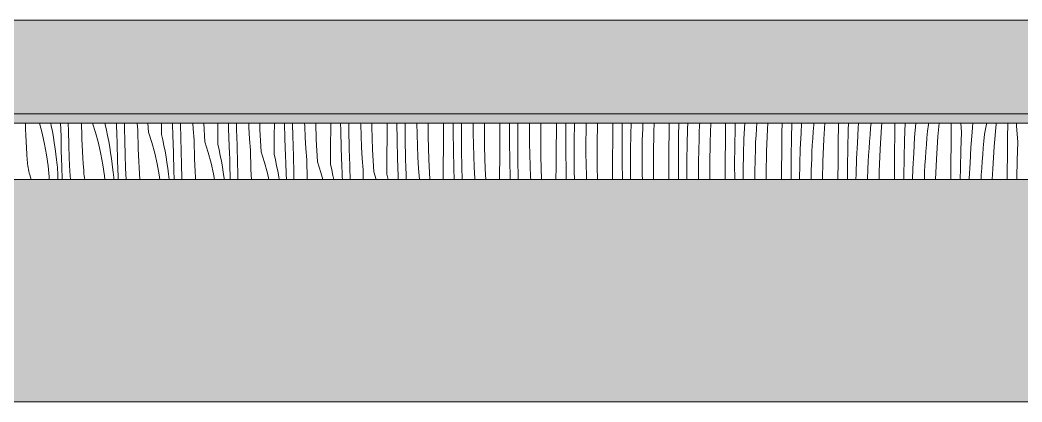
# Model space of a CAD drawing. Header units: millimetres. Extents: x -5804 to 56024, y 506 to 54141.
# Drawn here: x 31004 to 33140, y 4555 to 5369 of the extents above; entities that cross this region are included whole.
import ezdxf

# ---------------------------------------------------------------- set-up
doc = ezdxf.new("R2010")
doc.units = ezdxf.units.MM
doc.layers.add('2D Drafting - General2', color=251, linetype='Continuous', lineweight=15)
doc.layers.add('2D Drafting - General81', color=251, linetype='Continuous', lineweight=20)

# ---------------------------------------------------------------- blocks, each defined once
blk = doc.blocks.new('*X66')
at = {"layer": '2D Drafting - General81', "linetype": 'Continuous'}
for p, q in [((-64205.9, -134803.5), (-64206.3, -134791.3)), ((-64176.5, -134791.3), (-64170.7, -134812.6)), ((-64152.2, -134791.3), (-64151.1, -134796.4)), ((-64151.1, -134796.4), (-64148.8, -134808.5)), ((-64131.4, -134795.4), (-64131.5, -134791.3)), ((-64131.1, -134800.1), (-64131.4, -134795.4)), ((-64130.9, -134804.8), (-64131.1, -134800.1)), ((-64114.6, -134808.3), (-64114.8, -134791.3)), ((-64086.6, -134798), (-64086.8, -134791.3)), ((-64086.3, -134811.3), (-64086.6, -134798)), ((-64063.2, -134791.3), (-64056.8, -134811.1)), ((-64036.3, -134793.6), (-64036.2, -134791.3)), ((-64036.3, -134793.6), (-64033.5, -134805.6)), ((-64012.1, -134797.9), (-64012.3, -134791.3)), ((-64011.9, -134802.6), (-64012.1, -134797.9)), ((-63995.1, -134795.4), (-63995.3, -134791.3)), ((-63994.9, -134800.9), (-63995.1, -134795.4)), ((-63994.5, -134829.5), (-63994.9, -134800.9)), ((-63966.8, -134805.9), (-63967.9, -134791.3)), ((-63944, -134809.9), (-63945, -134791.3)), ((-63916.2, -134814.8), (-63916, -134791.3)), ((-63892, -134819.1), (-63893, -134791.3)), ((-63875.9, -134794.4), (-63876, -134791.3)), ((-63875.7, -134799.9), (-63875.9, -134794.4)), ((-63875.5, -134805.5), (-63875.7, -134799.9)), ((-63848.6, -134803), (-63849.3, -134791.3)), ((-63823.9, -134831.1), (-63826, -134791.3)), ((-63796.1, -134836), (-63795.9, -134796.6)), ((-63795.9, -134796.6), (-63795.8, -134791.3)), ((-63773.4, -134802.1), (-63773.6, -134791.3)), ((-63756.3, -134798.9), (-63756.5, -134791.3)), ((-63756.2, -134804.4), (-63756.3, -134798.9)), ((-63729.9, -134800), (-63730.3, -134791.3)), ((-63728.5, -134824.1), (-63729.9, -134800)), ((-63706.4, -134804.5), (-63706.8, -134791.3)), ((-63675.8, -134817.8), (-63675.6, -134791.3)), ((-63653.3, -134823.3), (-63654.1, -134791.3)), ((-63636.3, -134820.1), (-63636.9, -134791.3)), ((-63611, -134797.1), (-63611.1, -134791.3)), ((-63609.9, -134821.2), (-63611, -134797.1)), ((-63586.3, -134825.7), (-63587.4, -134791.3)), ((-63555.7, -134839), (-63555.5, -134799.6)), ((-63555.5, -134799.6), (-63555.4, -134791.3)), ((-63534.2, -134806.3), (-63534.4, -134791.3)), ((-63516.9, -134808.2), (-63517, -134791.3)), ((-63491.6, -134794.1), (-63491.7, -134791.3)), ((-63490.9, -134818.3), (-63491.6, -134794.1)), ((-63467.7, -134799), (-63467.7, -134791.3)), ((-63466.3, -134846.8), (-63467.7, -134799)), ((-63435.4, -134820.8), (-63435.2, -134791.3)), ((-63414.1, -134827.5), (-63414.7, -134791.3)), ((-63397.1, -134796.3), (-63397, -134791.3)), ((-63396.8, -134829.4), (-63397.1, -134796.3)), ((-63371.5, -134815.3), (-63371.9, -134791.3)), ((-63347.6, -134820.2), (-63347.8, -134791.3)), ((-63315, -134802.6), (-63315, -134791.3)), ((-63294.6, -134810.5), (-63294.7, -134791.3)), ((-63277, -134817.5), (-63276.8, -134791.3)), ((-63251.8, -134812.3), (-63251.8, -134791.3)), ((-63227.8, -134793.6), (-63227.8, -134791.3)), ((-63227.6, -134841.4), (-63227.8, -134793.6)), ((-63195, -134823.8), (-63194.7, -134791.3)), ((-63174.7, -134793.5), (-63174.7, -134791.3)), ((-63174.6, -134831.7), (-63174.7, -134793.5)), ((-63156.7, -134805.6), (-63156.4, -134791.3)), ((-63131.8, -134809.3), (-63131.5, -134791.3)), ((-63107.8, -134814.7), (-63107.4, -134791.3)), ((-63074.6, -134805.6), (-63074.5, -134791.3)), ((-63054.7, -134814.7), (-63054.5, -134791.3)), ((-63036.6, -134826.8), (-63036, -134793.8)), ((-63036, -134793.8), (-63035.9, -134791.3)), ((-63011.3, -134806.4), (-63010.9, -134791.3)), ((-62987.7, -134835.9), (-62986.9, -134791.3)), ((-62954.5, -134826.8), (-62954.3, -134791.3)), ((-62934.6, -134835.9), (-62934.4, -134797.7)), ((-62934.4, -134797.7), (-62934.3, -134791.3)), ((-62915.9, -134814.9), (-62915.1, -134791.3)), ((-62890.5, -134803.4), (-62890, -134791.3)), ((-62866.8, -134809.3), (-62866.1, -134791.3)), ((-62834.2, -134808.6), (-62834, -134791.3)), ((-62814.3, -134818.9), (-62813.8, -134791.3)), ((-62794.7, -134803.1), (-62794.2, -134791.3)), ((-62769.9, -134810.1), (-62769.1, -134795.6)), ((-62769.1, -134795.6), (-62768.9, -134791.3)), ((-62746.7, -134830.4), (-62745.1, -134791.3)), ((-62714.1, -134829.8), (-62713.8, -134791.3)), ((-62693.6, -134801.9), (-62693.3, -134791.3)), ((-62674.7, -134824.2), (-62673.1, -134791.3)), ((-62648.2, -134802.3), (-62647.4, -134791.3)), ((-62624.7, -134803.8), (-62623.9, -134791.3)), ((-62593.7, -134811.6), (-62593.5, -134791.3)), ((-62573.5, -134823.1), (-62572.7, -134791.3)), ((-62553, -134812.4), (-62551.7, -134791.3)), ((-62527.1, -134809), (-62526, -134794.5)), ((-62526, -134794.5), (-62525.7, -134791.3)), ((-62504.6, -134825), (-62502.5, -134791.3)), ((-62473.6, -134832.8), (-62473.3, -134793.5)), ((-62473.3, -134793.5), (-62473.3, -134791.3)), ((-62452.4, -134806.1), (-62451.9, -134791.3)), ((-62433, -134833.6), (-62430.9, -134800.6)), ((-62430.9, -134800.6), (-62430.2, -134791.3)), ((-62404.6, -134801.2), (-62403.7, -134791.3)), ((-62384.6, -134846.2), (-62381.5, -134798.5)), ((-62381.5, -134798.5), (-62380.9, -134791.3)), ((-62353.2, -134814.6), (-62353, -134791.3)), ((-62332.4, -134827.3), (-62331, -134791.3)), ((-62310.9, -134821.8), (-62308.6, -134791.3)), ((-62283.2, -134808), (-62281.6, -134793.5)), ((-62281.6, -134793.5), (-62281.2, -134791.3)), ((-62261.4, -134819.6), (-62258.9, -134791.3)), ((-62233.2, -134835.8), (-62232.8, -134796.5)), ((-62232.8, -134796.5), (-62232.7, -134791.3)), ((-62210.8, -134810.3), (-62212.3, -134791.3)), ((-62188.3, -134810), (-62187.2, -134799.3)), ((-62187.2, -134799.3), (-62186.7, -134791.3)), ((-62161.6, -134814.7), (-62157.6, -134792.9)), ((-62157.6, -134792.9), (-62157.4, -134791.3)), ((-62141.4, -134840.8), (-62137.2, -134793.2)), ((-62137.2, -134793.2), (-62136.9, -134791.3)), ((-62112.7, -134817.6), (-62112.5, -134796.7)), ((-62112.5, -134796.7), (-62112.5, -134791.3)), ((-62093.4, -134796.7), (-62093.7, -134791.3)), ((-62090.8, -134831.5), (-62093.4, -134796.7)), ((-64205.3, -134816.8), (-64205.9, -134803.5)), ((-64204.7, -134830.1), (-64205.3, -134816.8)), ((-64170.7, -134812.6), (-64165.5, -134835.6)), ((-64148.8, -134808.5), (-64146.7, -134820.6)), ((-64146.7, -134820.6), (-64144.7, -134832.7)), ((-64130.7, -134809.4), (-64130.9, -134804.8)), ((-64130.4, -134814.1), (-64130.7, -134809.4)), ((-64129.8, -134849), (-64130.4, -134814.1)), ((-64113.9, -134836.9), (-64114.6, -134808.3)), ((-64085.8, -134824.7), (-64086.3, -134811.3)), ((-64056.8, -134811.1), (-64050.6, -134833.8)), ((-64033.5, -134805.6), (-64031, -134817.6)), ((-64031, -134817.6), (-64028.7, -134829.7)), ((-64011.7, -134807.2), (-64011.9, -134802.6)), ((-64011.5, -134811.9), (-64011.7, -134807.2)), ((-64011.3, -134816.6), (-64011.5, -134811.9)), ((-64011.1, -134821.3), (-64011.3, -134816.6)), ((-64010.8, -134825.9), (-64011.1, -134821.3)), ((-63966.5, -134819.2), (-63966.8, -134805.9)), ((-63966.2, -134832.5), (-63966.5, -134819.2)), ((-63944, -134809.9), (-63936.8, -134832.3)), ((-63916.2, -134814.8), (-63913.5, -134826.8)), ((-63891.8, -134823.7), (-63892, -134819.1)), ((-63875.3, -134811), (-63875.5, -134805.5)), ((-63875, -134816.6), (-63875.3, -134811)), ((-63874.8, -134822.1), (-63875, -134816.6)), ((-63874.4, -134850.7), (-63874.8, -134822.1)), ((-63846.7, -134827.1), (-63848.6, -134803)), ((-63772, -134840.2), (-63773.4, -134802.1)), ((-63756, -134810), (-63756.2, -134804.4)), ((-63755.8, -134815.5), (-63756, -134810)), ((-63755.6, -134821.1), (-63755.8, -134815.5)), ((-63755.4, -134826.6), (-63755.6, -134821.1)), ((-63703.9, -134852.3), (-63706.4, -134804.5)), ((-63676, -134857.2), (-63675.8, -134817.8)), ((-63636.1, -134825.6), (-63636.3, -134820.1)), ((-63608.4, -134845.3), (-63609.9, -134821.2)), ((-63533.2, -134844.4), (-63534.2, -134806.3)), ((-63516.2, -134841.2), (-63516.9, -134808.2)), ((-63489.8, -134842.4), (-63490.9, -134818.3)), ((-63435.7, -134860.2), (-63435.4, -134820.8)), ((-63370.8, -134839.4), (-63371.5, -134815.3)), ((-63346.2, -134868), (-63347.6, -134820.2)), ((-63315.3, -134842), (-63315, -134802.6)), ((-63294.1, -134848.6), (-63294.6, -134810.5)), ((-63276.8, -134850.5), (-63277, -134817.5)), ((-63251.5, -134836.5), (-63251.8, -134812.3)), ((-63156.9, -134838.7), (-63156.7, -134805.6)), ((-63131.8, -134833.5), (-63131.8, -134809.3)), ((-63107.5, -134862.6), (-63107.8, -134814.7)), ((-63074.9, -134845), (-63074.6, -134805.6)), ((-63054.5, -134852.8), (-63054.7, -134814.7)), ((-63011.7, -134830.5), (-63011.3, -134806.4)), ((-62916.6, -134848), (-62915.9, -134814.9)), ((-62891.3, -134827.5), (-62890.5, -134803.4)), ((-62867.6, -134857.1), (-62866.8, -134809.3)), ((-62834.5, -134848), (-62834.2, -134808.6)), ((-62814.5, -134857), (-62814.3, -134818.9)), ((-62795.8, -134836.1), (-62794.7, -134803.1)), ((-62770.5, -134824.6), (-62769.9, -134810.1)), ((-62694.2, -134840), (-62693.6, -134801.9)), ((-62649.8, -134831.2), (-62649, -134816.8)), ((-62649, -134816.8), (-62648.2, -134802.3)), ((-62626.7, -134851.6), (-62624.7, -134803.8)), ((-62594, -134851), (-62593.7, -134811.6)), ((-62554.6, -134845.4), (-62553, -134812.4)), ((-62528.1, -134823.4), (-62527.1, -134809)), ((-62453.5, -134844.2), (-62452.4, -134806.1)), ((-62407, -134830.1), (-62405.9, -134815.7)), ((-62405.9, -134815.7), (-62404.6, -134801.2)), ((-62353.6, -134854), (-62353.2, -134814.6)), ((-62312.9, -134854.7), (-62310.9, -134821.8)), ((-62285.8, -134836.8), (-62284.6, -134822.4)), ((-62284.6, -134822.4), (-62283.2, -134808)), ((-62264.5, -134867.4), (-62261.4, -134819.6)), ((-62212.3, -134848.4), (-62210.8, -134810.3)), ((-62190.8, -134842.9), (-62188.3, -134810)), ((-62163.1, -134829.1), (-62161.6, -134814.7)), ((-62113.1, -134857), (-62112.7, -134817.6)), ((-64203.9, -134843.4), (-64204.7, -134830.1)), ((-64203.1, -134856.7), (-64203.9, -134843.4)), ((-64165.5, -134835.6), (-64161.3, -134858.7)), ((-64144.7, -134832.7), (-64143, -134844.8)), ((-64112.9, -134865.5), (-64113.9, -134836.9)), ((-64085.3, -134838), (-64085.8, -134824.7)), ((-64084.6, -134851.3), (-64085.3, -134838)), ((-64050.6, -134833.8), (-64045.4, -134856.7)), ((-64028.7, -134829.7), (-64026.6, -134841.8)), ((-64026.6, -134841.8), (-64024.7, -134853.9)), ((-64010.6, -134830.6), (-64010.8, -134825.9)), ((-64010.4, -134835.3), (-64010.6, -134830.6)), ((-64009.8, -134870.2), (-64010.4, -134835.3)), ((-63993.8, -134858.1), (-63994.5, -134829.5)), ((-63965.7, -134845.8), (-63966.2, -134832.5)), ((-63936.8, -134832.3), (-63930.5, -134855)), ((-63913.5, -134826.8), (-63911, -134838.8)), ((-63911, -134838.8), (-63908.6, -134850.8)), ((-63891.6, -134828.4), (-63891.8, -134823.7)), ((-63891.4, -134833.1), (-63891.6, -134828.4)), ((-63891.2, -134837.8), (-63891.4, -134833.1)), ((-63891, -134842.4), (-63891.2, -134837.8)), ((-63890.8, -134847.1), (-63891, -134842.4)), ((-63846.5, -134840.4), (-63846.7, -134827.1)), ((-63846.1, -134853.7), (-63846.5, -134840.4)), ((-63823.9, -134831.1), (-63816.7, -134853.5)), ((-63796.1, -134836), (-63793.4, -134847.9)), ((-63771.8, -134844.9), (-63772, -134840.2)), ((-63755.2, -134832.2), (-63755.4, -134826.6)), ((-63755, -134837.7), (-63755.2, -134832.2)), ((-63754.7, -134843.3), (-63755, -134837.7)), ((-63754.4, -134871.9), (-63754.7, -134843.3)), ((-63726.7, -134848.2), (-63728.5, -134824.1)), ((-63651.9, -134861.4), (-63653.3, -134823.3)), ((-63635.9, -134831.2), (-63636.1, -134825.6)), ((-63635.8, -134836.7), (-63635.9, -134831.2)), ((-63635.6, -134842.3), (-63635.8, -134836.7)), ((-63635.4, -134847.8), (-63635.6, -134842.3)), ((-63583.8, -134873.4), (-63586.3, -134825.7)), ((-63556, -134878.3), (-63555.7, -134839)), ((-63516, -134846.8), (-63516.2, -134841.2)), ((-63488.4, -134866.5), (-63489.8, -134842.4)), ((-63413.2, -134865.6), (-63414.1, -134827.5)), ((-63396.1, -134862.4), (-63396.8, -134829.4)), ((-63369.7, -134863.6), (-63370.8, -134839.4)), ((-63315.6, -134881.3), (-63315.3, -134842)), ((-63250.8, -134860.6), (-63251.5, -134836.5)), ((-63226.1, -134889.2), (-63227.6, -134841.4)), ((-63195.3, -134863.1), (-63195, -134823.8)), ((-63174, -134869.8), (-63174.6, -134831.7)), ((-63156.7, -134871.7), (-63156.9, -134838.7)), ((-63131.4, -134857.6), (-63131.8, -134833.5)), ((-63036.9, -134859.8), (-63036.6, -134826.8)), ((-63011.7, -134854.7), (-63011.7, -134830.5)), ((-62987.4, -134883.7), (-62987.7, -134835.9)), ((-62954.8, -134866.1), (-62954.5, -134826.8)), ((-62934.4, -134874), (-62934.6, -134835.9)), ((-62891.6, -134851.7), (-62891.3, -134827.5)), ((-62796.5, -134869.1), (-62795.8, -134836.1)), ((-62771.2, -134848.7), (-62770.5, -134824.6)), ((-62747.6, -134878.3), (-62746.7, -134830.4)), ((-62714.4, -134869.1), (-62714.1, -134829.8)), ((-62694.5, -134878.2), (-62694.2, -134840)), ((-62675.8, -134857.3), (-62674.7, -134824.2)), ((-62650.4, -134845.7), (-62649.8, -134831.2)), ((-62574.2, -134861.2), (-62573.5, -134823.1)), ((-62529.7, -134852.4), (-62529, -134837.9)), ((-62529, -134837.9), (-62528.1, -134823.4)), ((-62506.6, -134872.8), (-62504.6, -134825)), ((-62474, -134872.1), (-62473.6, -134832.8)), ((-62434.5, -134866.6), (-62433, -134833.6)), ((-62408, -134844.6), (-62407, -134830.1)), ((-62333.4, -134865.4), (-62332.4, -134827.3)), ((-62287, -134851.3), (-62285.8, -134836.8)), ((-62233.5, -134875.1), (-62233.2, -134835.8)), ((-62192.8, -134875.9), (-62190.8, -134842.9)), ((-62165.8, -134858), (-62164.5, -134843.6)), ((-62164.5, -134843.6), (-62163.1, -134829.1)), ((-62144.4, -134888.5), (-62141.4, -134840.8)), ((-62092.2, -134869.6), (-62090.8, -134831.5)), ((-64202.2, -134870), (-64203.1, -134856.7)), ((-64161.3, -134858.7), (-64158.1, -134882)), ((-64143, -134844.8), (-64141.5, -134857)), ((-64141.5, -134857), (-64140.1, -134869.2)), ((-64129, -134883.9), (-64129.8, -134849)), ((-64083.9, -134864.6), (-64084.6, -134851.3)), ((-64083, -134877.9), (-64083.9, -134864.6)), ((-64045.4, -134856.7), (-64041.2, -134879.9)), ((-64024.7, -134853.9), (-64022.9, -134866)), ((-63992.8, -134886.7), (-63993.8, -134858.1)), ((-63965.2, -134859.1), (-63965.7, -134845.8)), ((-63964.5, -134872.4), (-63965.2, -134859.1)), ((-63930.5, -134855), (-63925.3, -134877.9)), ((-63908.6, -134850.8), (-63906.5, -134862.9)), ((-63906.5, -134862.9), (-63904.6, -134875)), ((-63890.5, -134851.8), (-63890.8, -134847.1)), ((-63890.3, -134856.5), (-63890.5, -134851.8)), ((-63889.7, -134891.4), (-63890.3, -134856.5)), ((-63873.8, -134879.3), (-63874.4, -134850.7)), ((-63845.7, -134867), (-63846.1, -134853.7)), ((-63816.7, -134853.5), (-63810.5, -134876.1)), ((-63793.4, -134847.9), (-63790.9, -134860)), ((-63790.9, -134860), (-63788.6, -134872)), ((-63771.6, -134849.6), (-63771.8, -134844.9)), ((-63771.4, -134854.3), (-63771.6, -134849.6)), ((-63771.1, -134858.9), (-63771.4, -134854.3)), ((-63770.9, -134863.6), (-63771.1, -134858.9)), ((-63770.7, -134868.3), (-63770.9, -134863.6)), ((-63726.4, -134861.5), (-63726.7, -134848.2)), ((-63726.1, -134874.9), (-63726.4, -134861.5)), ((-63703.9, -134852.3), (-63696.6, -134874.6)), ((-63676, -134857.2), (-63673.3, -134869.1)), ((-63651.7, -134866.1), (-63651.9, -134861.4)), ((-63635.1, -134853.4), (-63635.4, -134847.8)), ((-63634.9, -134858.9), (-63635.1, -134853.4)), ((-63634.6, -134864.5), (-63634.9, -134858.9)), ((-63634.3, -134893), (-63634.6, -134864.5)), ((-63606.6, -134869.4), (-63608.4, -134845.3)), ((-63531.8, -134882.6), (-63533.2, -134844.4)), ((-63515.9, -134852.3), (-63516, -134846.8)), ((-63515.7, -134857.9), (-63515.9, -134852.3)), ((-63515.5, -134863.4), (-63515.7, -134857.9)), ((-63515.3, -134869), (-63515.5, -134863.4)), ((-63463.7, -134894.6), (-63466.3, -134846.8)), ((-63435.9, -134899.5), (-63435.7, -134860.2)), ((-63396, -134868), (-63396.1, -134862.4)), ((-63368.3, -134887.7), (-63369.7, -134863.6)), ((-63293.1, -134886.8), (-63294.1, -134848.6)), ((-63276.1, -134883.6), (-63276.8, -134850.5)), ((-63249.7, -134884.7), (-63250.8, -134860.6)), ((-63195.5, -134902.5), (-63195.3, -134863.1)), ((-63130.7, -134881.8), (-63131.4, -134857.6)), ((-63106.1, -134910.4), (-63107.5, -134862.6)), ((-63075.2, -134884.3), (-63074.9, -134845)), ((-63053.9, -134891), (-63054.5, -134852.8)), ((-63036.6, -134892.9), (-63036.9, -134859.8)), ((-63011.3, -134878.8), (-63011.7, -134854.7)), ((-62916.8, -134881), (-62916.6, -134848)), ((-62891.6, -134875.8), (-62891.6, -134851.7)), ((-62867.3, -134904.9), (-62867.6, -134857.1)), ((-62834.8, -134887.3), (-62834.5, -134848)), ((-62814.4, -134895.2), (-62814.5, -134857)), ((-62771.6, -134872.9), (-62771.2, -134848.7)), ((-62676.4, -134890.3), (-62675.8, -134857.3)), ((-62651.1, -134869.9), (-62650.4, -134845.7)), ((-62627.5, -134899.4), (-62626.7, -134851.6)), ((-62594.3, -134890.3), (-62594, -134851)), ((-62574.4, -134899.4), (-62574.2, -134861.2)), ((-62555.7, -134878.4), (-62554.6, -134845.4)), ((-62530.3, -134866.9), (-62529.7, -134852.4)), ((-62454.1, -134882.4), (-62453.5, -134844.2)), ((-62409.6, -134873.6), (-62408.9, -134859.1)), ((-62408.9, -134859.1), (-62408, -134844.6)), ((-62386.5, -134894), (-62384.6, -134846.2)), ((-62353.9, -134893.3), (-62353.6, -134854)), ((-62314.5, -134887.8), (-62312.9, -134854.7)), ((-62288, -134865.8), (-62287, -134851.3)), ((-62213.3, -134886.6), (-62212.3, -134848.4)), ((-62166.9, -134872.5), (-62165.8, -134858)), ((-62113.4, -134896.3), (-62113.1, -134857)), ((-64202, -134873.9), (-64202.2, -134870)), ((-64201.7, -134877.9), (-64202, -134873.9)), ((-64201.2, -134881.8), (-64201.7, -134877.9)), ((-64200.6, -134885.7), (-64201.2, -134881.8)), ((-64199.9, -134889.6), (-64200.6, -134885.7)), ((-64158.1, -134882), (-64156, -134905.4)), ((-64139.3, -134874.5), (-64140.1, -134869.2)), ((-64138.6, -134879.9), (-64139.3, -134874.5)), ((-64138, -134885.2), (-64138.6, -134879.9)), ((-64137.6, -134890.6), (-64138, -134885.2)), ((-64128.1, -134911.3), (-64129, -134883.9)), ((-64111.5, -134894), (-64112.9, -134865.5)), ((-64082.1, -134891.2), (-64083, -134877.9)), ((-64041.2, -134879.9), (-64038, -134903.2)), ((-64022.9, -134866), (-64021.4, -134878.2)), ((-64021.4, -134878.2), (-64020.1, -134890.4)), ((-64008.9, -134905.1), (-64009.8, -134870.2)), ((-63963.8, -134885.7), (-63964.5, -134872.4)), ((-63963, -134899), (-63963.8, -134885.7)), ((-63925.3, -134877.9), (-63921.1, -134901)), ((-63904.6, -134875), (-63902.9, -134887.2)), ((-63872.7, -134907.8), (-63873.8, -134879.3)), ((-63845.1, -134880.3), (-63845.7, -134867)), ((-63844.5, -134893.6), (-63845.1, -134880.3)), ((-63810.5, -134876.1), (-63805.3, -134899.1)), ((-63788.6, -134872), (-63786.5, -134884.1)), ((-63786.5, -134884.1), (-63784.5, -134896.2)), ((-63770.5, -134873), (-63770.7, -134868.3)), ((-63770.2, -134877.6), (-63770.5, -134873)), ((-63769.7, -134911.3), (-63770.2, -134877.6)), ((-63753.7, -134900.4), (-63754.4, -134871.9)), ((-63725.6, -134888.2), (-63726.1, -134874.9)), ((-63696.6, -134874.6), (-63690.4, -134897.3)), ((-63673.3, -134869.1), (-63670.8, -134881.1)), ((-63670.8, -134881.1), (-63668.5, -134893.2)), ((-63651.5, -134870.8), (-63651.7, -134866.1)), ((-63651.3, -134875.4), (-63651.5, -134870.8)), ((-63651.1, -134880.1), (-63651.3, -134875.4)), ((-63650.9, -134884.8), (-63651.1, -134880.1)), ((-63650.6, -134889.5), (-63650.9, -134884.8)), ((-63606.3, -134882.7), (-63606.6, -134869.4)), ((-63606, -134896), (-63606.3, -134882.7)), ((-63583.8, -134873.4), (-63576.6, -134895.8)), ((-63556, -134878.3), (-63553.3, -134890.3)), ((-63531.6, -134887.3), (-63531.8, -134882.6)), ((-63515.1, -134874.5), (-63515.3, -134869)), ((-63514.8, -134880.1), (-63515.1, -134874.5)), ((-63514.6, -134885.6), (-63514.8, -134880.1)), ((-63514.3, -134911.3), (-63514.6, -134885.6)), ((-63486.5, -134890.6), (-63488.4, -134866.5)), ((-63411.8, -134903.8), (-63413.2, -134865.6)), ((-63395.8, -134873.5), (-63396, -134868)), ((-63395.6, -134879.1), (-63395.8, -134873.5)), ((-63395.4, -134884.6), (-63395.6, -134879.1)), ((-63395.2, -134890.2), (-63395.4, -134884.6)), ((-63343.9, -134911.3), (-63346.2, -134868)), ((-63315.8, -134911.3), (-63315.6, -134881.3)), ((-63275.9, -134889.1), (-63276.1, -134883.6)), ((-63248.2, -134908.8), (-63249.7, -134884.7)), ((-63173, -134908), (-63174, -134869.8)), ((-63156, -134904.7), (-63156.7, -134871.7)), ((-63129.6, -134905.9), (-63130.7, -134881.8)), ((-63075.4, -134911.3), (-63075.2, -134884.3)), ((-63010.6, -134902.9), (-63011.3, -134878.8)), ((-62986.6, -134911.3), (-62987.4, -134883.7)), ((-62955.1, -134905.5), (-62954.8, -134866.1)), ((-62933.9, -134911.3), (-62934.4, -134874)), ((-62916.6, -134911.3), (-62916.8, -134881)), ((-62891.3, -134900), (-62891.6, -134875.8)), ((-62796.7, -134902.2), (-62796.5, -134869.1)), ((-62771.6, -134897), (-62771.6, -134872.9)), ((-62747.4, -134911.3), (-62747.6, -134878.3)), ((-62714.7, -134908.5), (-62714.4, -134869.1)), ((-62694.3, -134911.3), (-62694.5, -134878.2)), ((-62651.5, -134894), (-62651.1, -134869.9)), ((-62556.4, -134911.3), (-62555.7, -134878.4)), ((-62531.1, -134891.1), (-62530.3, -134866.9)), ((-62507.3, -134911.3), (-62506.6, -134872.8)), ((-62474.3, -134911.3), (-62474, -134872.1)), ((-62454.3, -134911.3), (-62454.1, -134882.4)), ((-62435.6, -134899.6), (-62434.5, -134866.6)), ((-62410.3, -134888.1), (-62409.6, -134873.6)), ((-62334, -134903.6), (-62333.4, -134865.4)), ((-62289.6, -134894.8), (-62288.8, -134880.3)), ((-62288.8, -134880.3), (-62288, -134865.8)), ((-62266.3, -134911.3), (-62264.5, -134867.4)), ((-62233.8, -134911.3), (-62233.5, -134875.1)), ((-62194.4, -134908.9), (-62192.8, -134875.9)), ((-62167.9, -134887), (-62166.9, -134872.5)), ((-62093.3, -134907.7), (-62092.2, -134869.6)), ((-64199.1, -134893.4), (-64199.9, -134889.6)), ((-64198.1, -134897.2), (-64199.1, -134893.4)), ((-64196.9, -134901), (-64198.1, -134897.2)), ((-64194, -134911.3), (-64196.9, -134901)), ((-64156, -134905.4), (-64155.7, -134911.3)), ((-64137.3, -134896), (-64137.6, -134890.6)), ((-64137.1, -134901.3), (-64137.3, -134896)), ((-64137, -134906.7), (-64137.1, -134901.3)), ((-64137.1, -134911.3), (-64137, -134906.7)), ((-64110.5, -134911.3), (-64111.5, -134894)), ((-64081.9, -134895.1), (-64082.1, -134891.2)), ((-64081.6, -134899), (-64081.9, -134895.1)), ((-64081.2, -134903), (-64081.6, -134899)), ((-64080.6, -134906.9), (-64081.2, -134903)), ((-64079.8, -134910.7), (-64080.6, -134906.9)), ((-64038, -134903.2), (-64037.3, -134911.3)), ((-64019.3, -134895.7), (-64020.1, -134890.4)), ((-64018.6, -134901), (-64019.3, -134895.7)), ((-64018, -134906.4), (-64018.6, -134901)), ((-64017.6, -134911.3), (-64018, -134906.4)), ((-64008.7, -134911.3), (-64008.9, -134905.1)), ((-63991.6, -134911.3), (-63992.8, -134886.7)), ((-63962.1, -134911.3), (-63963, -134899)), ((-63921.1, -134901), (-63919.7, -134911.3)), ((-63902.9, -134887.2), (-63901.3, -134899.4)), ((-63901.3, -134899.4), (-63900, -134911.3)), ((-63889.2, -134911.3), (-63889.7, -134891.4)), ((-63872.6, -134911.3), (-63872.7, -134907.8)), ((-63843.7, -134906.9), (-63844.5, -134893.6)), ((-63843.5, -134911.3), (-63843.7, -134906.9)), ((-63805.3, -134899.1), (-63803, -134911.3)), ((-63784.5, -134896.2), (-63782.8, -134908.4)), ((-63753.3, -134911.3), (-63753.7, -134900.4)), ((-63725, -134901.5), (-63725.6, -134888.2)), ((-63724.6, -134911.3), (-63725, -134901.5)), ((-63690.4, -134897.3), (-63687.2, -134911.3)), ((-63668.5, -134893.2), (-63666.4, -134905.3)), ((-63666.4, -134905.3), (-63665.4, -134911.3)), ((-63650.4, -134894.1), (-63650.6, -134889.5)), ((-63650.2, -134898.8), (-63650.4, -134894.1)), ((-63650, -134911.3), (-63650.2, -134898.8)), ((-63633.9, -134911.3), (-63634.3, -134893)), ((-63605.5, -134909.3), (-63606, -134896)), ((-63576.6, -134895.8), (-63572.3, -134911.3)), ((-63553.3, -134890.3), (-63550.8, -134902.3)), ((-63550.8, -134902.3), (-63549, -134911.3)), ((-63531.4, -134891.9), (-63531.6, -134887.3)), ((-63531.2, -134896.6), (-63531.4, -134891.9)), ((-63531, -134901.3), (-63531.2, -134896.6)), ((-63530.8, -134906), (-63531, -134901.3)), ((-63530.6, -134910.6), (-63530.8, -134906)), ((-63486.3, -134903.9), (-63486.5, -134890.6)), ((-63486.1, -134911.3), (-63486.3, -134903.9)), ((-63463.7, -134894.6), (-63458.3, -134911.3)), ((-63435.9, -134899.5), (-63433.2, -134911.3)), ((-63411.6, -134908.4), (-63411.8, -134903.8)), ((-63395, -134895.7), (-63395.2, -134890.2)), ((-63394.8, -134901.2), (-63395, -134895.7)), ((-63394.5, -134906.8), (-63394.8, -134901.2)), ((-63394.5, -134911.3), (-63394.5, -134906.8)), ((-63366.5, -134911.3), (-63368.3, -134887.7)), ((-63292.2, -134911.3), (-63293.1, -134886.8)), ((-63275.7, -134894.7), (-63275.9, -134889.1)), ((-63275.6, -134900.2), (-63275.7, -134894.7)), ((-63275.4, -134905.8), (-63275.6, -134900.2)), ((-63275.2, -134911.3), (-63275.4, -134905.8)), ((-63224.9, -134911.3), (-63226.1, -134889.2)), ((-63195.6, -134911.3), (-63195.5, -134902.5)), ((-63155.8, -134910.3), (-63156, -134904.7)), ((-63129.3, -134911.3), (-63129.6, -134905.9)), ((-63053.4, -134911.3), (-63053.9, -134891)), ((-63036.2, -134911.3), (-63036.6, -134892.9)), ((-63010.2, -134911.3), (-63010.6, -134902.9)), ((-62955.2, -134911.3), (-62955.1, -134905.5)), ((-62890.9, -134911.3), (-62891.3, -134900)), ((-62867.2, -134911.3), (-62867.3, -134904.9)), ((-62834.9, -134911.3), (-62834.8, -134887.3)), ((-62814.1, -134911.3), (-62814.4, -134895.2)), ((-62796.7, -134911.3), (-62796.7, -134902.2)), ((-62771.4, -134911.3), (-62771.6, -134897)), ((-62676.6, -134911.3), (-62676.4, -134890.3)), ((-62651.5, -134911.3), (-62651.5, -134894)), ((-62627.4, -134911.3), (-62627.5, -134899.4)), ((-62594.5, -134911.3), (-62594.3, -134890.3)), ((-62574.3, -134911.3), (-62574.4, -134899.4)), ((-62531.4, -134911.3), (-62531.1, -134891.1)), ((-62435.9, -134911.3), (-62435.6, -134899.6)), ((-62411, -134911.3), (-62410.3, -134888.1)), ((-62386.8, -134911.3), (-62386.5, -134894)), ((-62354, -134911.3), (-62353.9, -134893.3)), ((-62334.1, -134911.3), (-62334, -134903.6)), ((-62315.2, -134911.3), (-62314.5, -134887.8)), ((-62290.2, -134909.3), (-62289.6, -134894.8)), ((-62213.7, -134911.3), (-62213.3, -134886.6)), ((-62169.3, -134911.3), (-62168.8, -134901.4)), ((-62168.8, -134901.4), (-62167.9, -134887)), ((-62145.4, -134911.3), (-62144.4, -134888.5)), ((-62113.5, -134911.3), (-62113.4, -134896.3)), ((-62093.3, -134911.3), (-62093.3, -134907.7)), ((-64079.7, -134911.3), (-64079.8, -134910.7)), ((-63782.8, -134908.4), (-63782.4, -134911.3)), ((-63605.4, -134911.3), (-63605.5, -134909.3)), ((-63530.5, -134911.3), (-63530.6, -134910.6)), ((-63411.4, -134911.3), (-63411.6, -134908.4)), ((-63248, -134911.3), (-63248.2, -134908.8)), ((-63172.9, -134911.3), (-63173, -134908)), ((-63155.8, -134911.3), (-63155.8, -134910.3)), ((-63106, -134911.3), (-63106.1, -134910.4)), ((-62714.7, -134911.3), (-62714.7, -134908.5)), ((-62290.3, -134911.3), (-62290.2, -134909.3)), ((-62194.5, -134911.3), (-62194.4, -134908.9))]:
    blk.add_line(p, q, dxfattribs=at)
blk = doc.blocks.new('Wype_nienie_119')
at = {"layer": '2D Drafting - General2', "linetype": 'Continuous'}
for p, q in [((-59521, -134791.3), (-70921, -134791.3)), ((-70921, -134911.3), (-59521, -134911.3))]:
    blk.add_line(p, q, dxfattribs=at)
at = {"layer": '2D Drafting - General81', "linetype": 'Continuous'}
blk.add_blockref('*X66', (0, 0), dxfattribs=at)

msp = doc.modelspace()

# ---------------------------------------------------------------- hatches: boundary and pattern name
at = {"layer": '2D Drafting - General81', "linetype": 'Continuous'}
h = msp.add_hatch(dxfattribs=at)
h.set_pattern_fill('BETON', color=256, style=0, pattern_type=2)
h.set_pattern_definition([(45, (95222.02, 139940.33), (-70.71068, 70.71068), [75, -25]), (45, (95222.02, 140011.04), (-70.71068, 70.71068), [75, -25])])
h.paths.add_polyline_path([(36001.03, 5169.02), (36001.03, 5259.02), (36001.03, 5369.02), (24001.03, 5369.02), (24001.03, 5199.02), (24001.03, 5169.02)])
msp.add_hatch(color=256, dxfattribs=at).paths.add_polyline_path([(24301.03, 5149.02), (35701.03, 5149.02), (35701.03, 5169.02), (24301.03, 5169.02)], flags=0)
h = msp.add_hatch(dxfattribs=at)
h.set_pattern_fill('SOLID___DASHED', color=256, style=0, pattern_type=2)
h.set_pattern_definition([(45, (95222.02, 139940.33), (-70.71068, 70.71068), []), (45, (95186.66, 139975.69), (-70.71068, 70.71068), [75, -25])])
h.paths.add_polyline_path([(48488.23, 4555.45), (48488.23, 5029.02), (3122.03, 5029.02), (3122.03, 4555.45)])

# ---------------------------------------------------------------- linework, layer by layer
at = {"layer": '2D Drafting - General2', "linetype": 'Continuous', "flags": 128}
for points in [[(36001.03, 5169.02), (36001.03, 5259.02), (36001.03, 5369.02), (24001.03, 5369.02), (24001.03, 5199.02), (24001.03, 5169.02)], [(48488.23, 5029.02), (3122.03, 5029.02), (3122.03, 4555.45), (48488.23, 4555.45)]]:
    msp.add_lwpolyline(points, close=True, dxfattribs=at)

# ---------------------------------------------------------------- block references
at = {"layer": '2D Drafting - General81', "linetype": 'Continuous'}
msp.add_blockref('Wype_nienie_119', (95222.02, 139940.33), dxfattribs=at)

doc.saveas('drawing.dxf')
